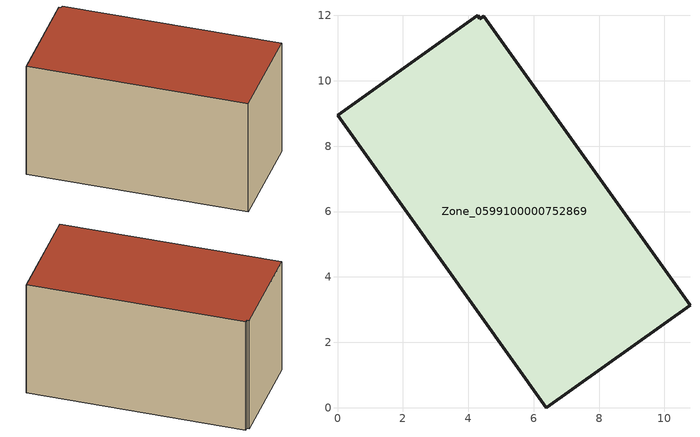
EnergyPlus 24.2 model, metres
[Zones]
Zone_0599100000752869
 floor ground (C_G): 6.39,0 0,8.94 4.28,12 4.35,11.9 4.46,11.98 10.78,3.14 z0
 wall outside (C_F): 6.39,0 10.78,3.14 4.46,11.98 4.35,11.9 4.28,12 0,8.94 6.39,0 z0:6.16
 roof outside (C_R): 0,8.94 6.39,0 10.78,3.14 4.46,11.98 4.35,11.9 4.28,12 z6.16
[BUILDING]
Pand.0599100000752869: North Axis=0; Terrain=City; Loads Convergence Tolerance Value=0.04; Temperature Convergence Tolerance Value=0.4; Solar Distribution=FullExterior; Maximum Number of Warmup Days=25; Minimum Number of Warmup Days=1
[Site:Location]
Rotterdam.The.Hague.AP_ZH_NLD Design_Conditions: Latitude=51.96; Longitude=4.45; Time Zone=1; Elevation=-4.5
[SITE:GROUNDTEMPERATURE:BUILDINGSURFACE]
18, 18, 18, 18, 18, 18, 18, 18, 18, 18, 18, 18
[MATERIAL] Thermal Absorptance=0.9; Solar Absorptance=0.7; Visible Absorptance=0.7
Name | Roughness | Thickness | Conductivity | Density | Specific Heat
G.TI.2006-2014 | MediumSmooth | 0.15 | 0.06 | 540 | 1210
F.TI.2006-2014 | Rough | 0.3 | 0.12 | 1920 | 840
R.TI.2006-2014 | MediumRough | 0.2 | 0.08 | 1500 | 1000
[CONSTRUCTION]
C_G: G.TI.2006-2014
C_F: F.TI.2006-2014
C_R: R.TI.2006-2014
[ZONE]
Zone_0599100000752869: Type=1; Multiplier=1; Ceiling Height=Autocalculate; Volume=Autocalculate; Floor Area=autocalculate; Part of Total Floor Area=Yes
[ZONEINFILTRATION:DESIGNFLOWRATE]
Infil_Zone_0599100000752869: Zone or ZoneList or Space or SpaceList=Zone_0599100000752869; Schedule=AlwaysOn; Design Flow Rate Calculation Method=Flow/Area; Flow Rate per Floor Area=0.0015; Constant Term Coefficient=1; Temperature Term Coefficient=0; Velocity Term Coefficient=0; Velocity Squared Term Coefficient=0
[HVACTEMPLATE:ZONE:IDEALLOADSAIRSYSTEM]
Zone_0599100000752869: Maximum Heating Supply Air Temperature=50; Minimum Cooling Supply Air Temperature=13; Maximum Heating Supply Air Humidity Ratio=0.0156; Minimum Cooling Supply Air Humidity Ratio=0.0077; Heating Limit=NoLimit; Cooling Limit=NoLimit; Dehumidification Control Type=ConstantSensibleHeatRatio; Cooling Sensible Heat Ratio=0.7; Dehumidification Setpoint=60; Humidification Control Type=None; Humidification Setpoint=30; Outdoor Air Method=None; Outdoor Air Flow Rate per Person=0.00944; Outdoor Air Flow Rate per Zone Floor Area=0; Outdoor Air Flow Rate per Zone=0; Demand Controlled Ventilation Type=None; Outdoor Air Economizer Type=NoEconomizer; Heat Recovery Type=None; Sensible Heat Recovery Effectiveness=0.7; Latent Heat Recovery Effectiveness=0.65
[ZONECONTROL:THERMOSTAT]
ThermostatControl_Zone_0599100000752869: Zone or ZoneList=Zone_0599100000752869; Control Type Schedule=DualSetpointControlType; Control 1=Thermostat_Zone_0599100000752869; Temperature Difference Between Cutout And Setpoint=0
[THERMOSTATSETPOINT:DUALSETPOINT]
Thermostat_Zone_0599100000752869: Heating Setpoint Temperature Schedule=HeatingSetpoint_Zone_0599100000752869; Cooling Setpoint Temperature Schedule=CoolingSetpoint_Zone_0599100000752869
[SCHEDULE:COMPACT]
HeatingSetpoint_Zone_0599100000752869: Through: 12/31, For: AllDays, Until: 24:00, 21
CoolingSetpoint_Zone_0599100000752869: Through: 12/31, For: AllDays, Until: 24:00, 24
DualSetpointControlType: Through: 12/31, For: AllDays, Until: 24:00, 4
AlwaysOn: Through: 12/31, For: AllDays, Until: 24:00, 1
